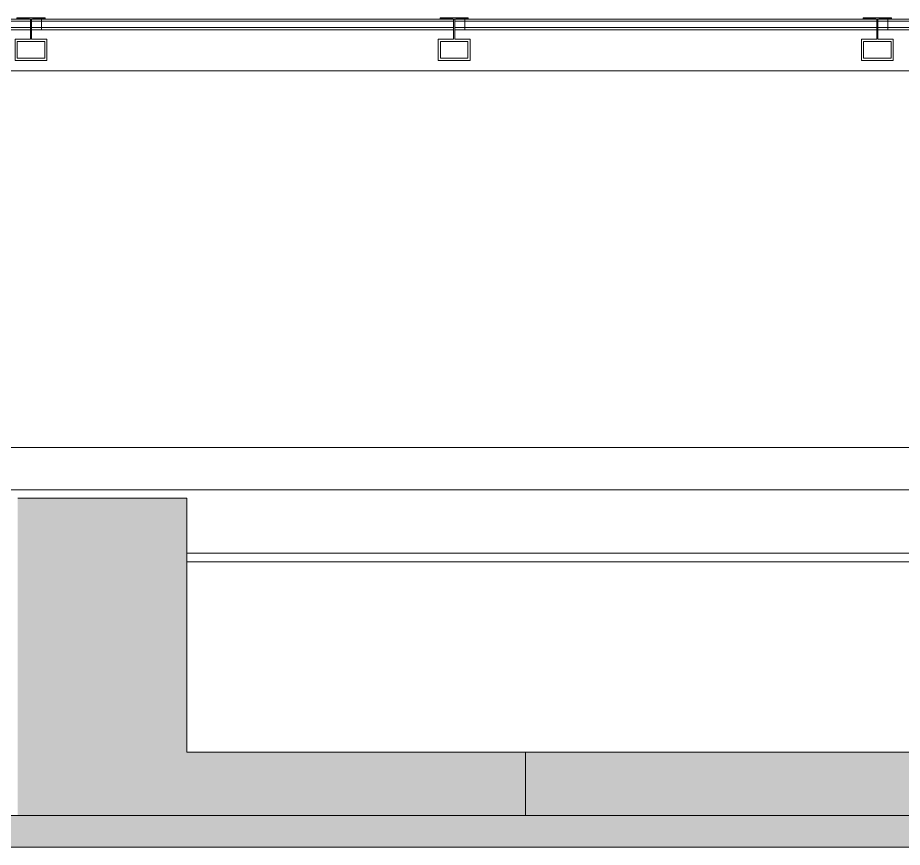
# Model space of a CAD drawing. Header units: millimetres. Extents: x -57519 to 497916, y -349472 to 446842.
# Drawn here: x 466532 to 470713, y 7707 to 11629 of the extents above; entities that cross this region are included whole.
import ezdxf

# ---------------------------------------------------------------- set-up
doc = ezdxf.new("R2010")
doc.units = ezdxf.units.MM
for name, color, linetype, lineweight in [('A-FLOR', 192, 'Continuous', 5), ('A-FLOR-HRAL', 11, 'Continuous', 5), ('A-WALL', 113, 'Continuous', 20), ('A-WALL-PATT', 111, 'Continuous', 20), ('S-COLS', 52, 'Continuous', 20)]:
    doc.layers.add(name, color=color, linetype=linetype, lineweight=lineweight)

# ---------------------------------------------------------------- blocks, each defined once
blk = doc.blocks.new('Railing - T PROFILE-16174661-1_F SINGLE OCCUPANCY DIAGRAM')
at = {"layer": 'A-FLOR-HRAL'}
for p, q in [((8, -8.5), (3, -8.5)), ((3, -8.5), (3, -141.5)), ((8, -68.3), (8, -8.5)), ((205, 0), (105, 0)), ((105, 0), (105, -72.5)), ((115, -10), (195, -10)), ((115, -140), (115, -10)), ((195, -10), (195, -140)), ((205, -150), (205, 0)), ((8, -141.5), (8, -82.5)), ((105, -72.5), (12.9, -72.5)), ((13, -77.5), (105, -77.5)), ((105, -77.5), (105, -150)), ((3, -141.5), (8, -141.5)), ((105, -150), (205, -150)), ((195, -140), (115, -140))]:
    blk.add_line(p, q, dxfattribs=at)
for centre, start, end in [((12.9, -67.5), 189.2953, 270), ((13, -82.5), 90, 180)]:
    blk.add_arc(centre, 5, start, end, dxfattribs=at)
blk = doc.blocks.new('Railing - Railing-12128455-1_F SINGLE OCCUPANCY DIAGRAM')
at = {"layer": 'A-FLOR-HRAL'}
for p, q in [((66839.4, 11622.5), (64839.4, 11622.5)), ((64839.4, 11612.5), (64839.4, 11622.5)), ((66839.4, 11622.5), (66839.4, 11612.5)), ((64839.4, 11612.5), (64839.4, 11582.5)), ((66786.9, 11612.5), (64839.4, 11612.5)), ((64839.4, 11582.5), (66786.9, 11582.5)), ((64839.4, 11572.5), (64839.4, 11582.5)), ((66839.4, 11612.5), (66791.5, 11612.5)), ((66791.9, 11582.5), (66839.4, 11582.5)), ((66839.4, 11582.5), (66839.4, 11612.5)), ((66839.4, 11582.5), (66839.4, 11572.5)), ((64839.4, 11572.5), (66786.9, 11572.5)), ((66791.9, 11572.5), (66839.4, 11572.5))]:
    blk.add_line(p, q, dxfattribs=at)
at = {"extrusion": (0, 0, -1), "zscale": -1, "rotation": 269.9999999999811}
blk.add_blockref('Railing - T PROFILE-16174661-1_F SINGLE OCCUPANCY DIAGRAM', (-66714.4, 11632.5), dxfattribs=at)
blk = doc.blocks.new('Railing - Railing-12128481-1_F SINGLE OCCUPANCY DIAGRAM')
at = {"layer": 'A-FLOR-HRAL'}
for p, q in [((68839.4, 11622.5), (66839.4, 11622.5)), ((66839.4, 11612.5), (66839.4, 11622.5)), ((68839.4, 11622.5), (68839.4, 11612.5)), ((66839.4, 11612.5), (66839.4, 11582.5)), ((68786.9, 11612.5), (66839.4, 11612.5)), ((66839.4, 11582.5), (68786.9, 11582.5)), ((66839.4, 11572.5), (66839.4, 11582.5)), ((68839.4, 11612.5), (68791.5, 11612.5)), ((68791.9, 11582.5), (68839.4, 11582.5)), ((68839.4, 11582.5), (68839.4, 11612.5)), ((68839.4, 11582.5), (68839.4, 11572.5)), ((66839.4, 11572.5), (68786.9, 11572.5)), ((68791.9, 11572.5), (68839.4, 11572.5))]:
    blk.add_line(p, q, dxfattribs=at)
at = {"extrusion": (0, 0, -1), "zscale": -1, "rotation": 269.9999999999811}
blk.add_blockref('Railing - T PROFILE-16174661-1_F SINGLE OCCUPANCY DIAGRAM', (-68714.4, 11632.5), dxfattribs=at)
blk = doc.blocks.new('Railing - Railing-12128487-1_F SINGLE OCCUPANCY DIAGRAM')
at = {"layer": 'A-FLOR-HRAL'}
for p, q in [((70839.4, 11622.5), (68839.4, 11622.5)), ((68839.4, 11612.5), (68839.4, 11622.5)), ((70839.4, 11622.5), (70839.4, 11612.5)), ((68839.4, 11612.5), (68839.4, 11582.5)), ((70786.9, 11612.5), (68839.4, 11612.5)), ((68839.4, 11582.5), (70786.9, 11582.5)), ((68839.4, 11572.5), (68839.4, 11582.5)), ((70839.4, 11612.5), (70791.5, 11612.5)), ((70791.9, 11582.5), (70839.4, 11582.5)), ((70839.4, 11582.5), (70839.4, 11612.5)), ((70839.4, 11582.5), (70839.4, 11572.5)), ((68839.4, 11572.5), (70786.9, 11572.5)), ((70791.9, 11572.5), (70839.4, 11572.5))]:
    blk.add_line(p, q, dxfattribs=at)
at = {"extrusion": (0, 0, -1), "zscale": -1, "rotation": 269.9999999999811}
blk.add_blockref('Railing - T PROFILE-16174661-1_F SINGLE OCCUPANCY DIAGRAM', (-70714.4, 11632.5), dxfattribs=at)
blk = doc.blocks.new('Railing - Railing-12387072-1_F SINGLE OCCUPANCY DIAGRAM')
at = {"layer": 'A-FLOR-HRAL'}
for p, q in [((72809.3, 11622.5), (70839.4, 11622.5)), ((70839.4, 11612.5), (70839.4, 11622.5)), ((70839.4, 11612.5), (70839.4, 11582.5)), ((72786.9, 11612.5), (70839.4, 11612.5)), ((70839.4, 11582.5), (72786.9, 11582.5)), ((70839.4, 11572.5), (70839.4, 11582.5)), ((72809.3, 11612.5), (72791.5, 11612.5)), ((72791.9, 11582.5), (72809.3, 11582.5)), ((72839.4, 11582.5), (72839.4, 11572.5)), ((70839.4, 11572.5), (72786.9, 11572.5)), ((72791.9, 11572.5), (72839.4, 11572.5))]:
    blk.add_line(p, q, dxfattribs=at)
at = {"extrusion": (0, 0, -1), "zscale": -1, "rotation": 269.9999999999811}
blk.add_blockref('Railing - T PROFILE-16174661-1_F SINGLE OCCUPANCY DIAGRAM', (-72714.4, 11632.5), dxfattribs=at)

msp = doc.modelspace()

# ---------------------------------------------------------------- hatches: boundary and pattern name
at = {"layer": 'A-WALL-PATT', "lineweight": 5}
msp.add_hatch(color=253, dxfattribs=at).paths.add_polyline_path([(468932.2, 7857.5), (468932.2, 8157.5), (467332.2, 8157.5), (467332.2, 7857.5)], flags=0)
at = {"layer": 'A-WALL-PATT', "lineweight": 5, "transparency": 33554432}
for points in [[(468932.2, 7857.5), (473744.7, 7857.5), (473744.7, 8157.5), (468932.2, 8157.5)], [(476494.7, 7707.5), (476494.7, 7857.5), (439744.7, 7857.5), (439744.7, 7707.5), (475110.2, 7707.5)]]:
    msp.add_hatch(color=253, dxfattribs=at).paths.add_polyline_path(points, flags=0)
at = {"layer": 'S-COLS'}
msp.add_hatch(color=133, dxfattribs=at).paths.add_polyline_path([(467332.2, 7857.5), (467332.2, 9357.5), (466532.2, 9357.5), (466532.2, 7857.5)], flags=0)

# ---------------------------------------------------------------- linework, layer by layer
at = {"layer": 'A-FLOR', "color": 253}
msp.add_line((441484.9, 11377.5), (472588.6, 11377.5), dxfattribs=at)
at = {"layer": 'A-FLOR'}
for p, q in [((467332.2, 9097.5), (474994.7, 9097.5)), ((467332.2, 9057.5), (474994.7, 9057.5)), ((473744.7, 8157.5), (468932.2, 8157.5)), ((467332.2, 7857.5), (474994.7, 7857.5)), ((488594.7, 7707.5), (440044.7, 7707.5))]:
    msp.add_line(p, q, dxfattribs=at)
at = {"layer": 'A-WALL', "color": 253, "lineweight": 5}
for p, q in [((474754.7, 9597.5), (457494.9, 9597.5)), ((457494.9, 9397.5), (474954.7, 9397.5)), ((468932.2, 7857.5), (468932.2, 8157.5)), ((473744.7, 8157.5), (468932.2, 8157.5)), ((476494.7, 7857.5), (439744.7, 7857.5)), ((468932.2, 7857.5), (473744.7, 7857.5)), ((439744.7, 7707.5), (476494.7, 7707.5))]:
    msp.add_line(p, q, dxfattribs=at)
at = {"layer": 'A-WALL', "color": 53}
for p, q in [((468932.2, 8157.5), (467332.2, 8157.5)), ((467332.2, 7857.5), (468932.2, 7857.5))]:
    msp.add_line(p, q, dxfattribs=at)
at = {"layer": 'S-COLS', "color": 53}
for p, q in [((467332.2, 9357.5), (466532.2, 9357.5)), ((467332.2, 8157.5), (467332.2, 9357.5)), ((466532.2, 7857.5), (467332.2, 7857.5))]:
    msp.add_line(p, q, dxfattribs=at)

# ---------------------------------------------------------------- block references
at = {"layer": 'A-FLOR-HRAL'}
for name in ['Railing - Railing-12128455-1_F SINGLE OCCUPANCY DIAGRAM', 'Railing - Railing-12128481-1_F SINGLE OCCUPANCY DIAGRAM', 'Railing - Railing-12128487-1_F SINGLE OCCUPANCY DIAGRAM', 'Railing - Railing-12387072-1_F SINGLE OCCUPANCY DIAGRAM']:
    msp.add_blockref(name, (399805.4, 0), dxfattribs=at)

doc.saveas('drawing.dxf')
